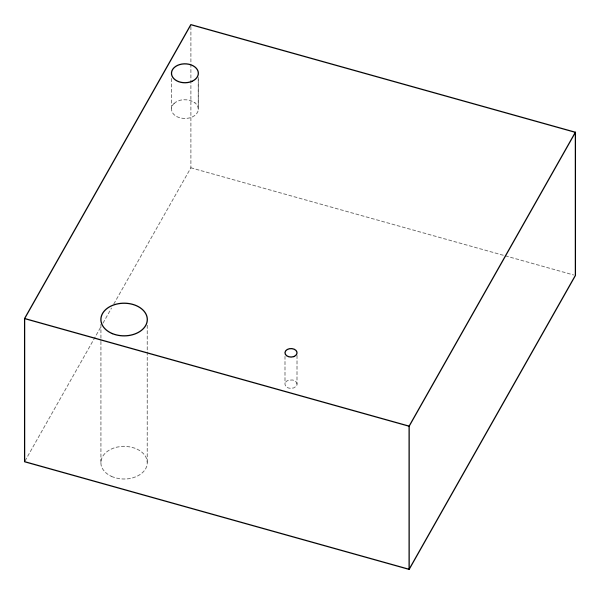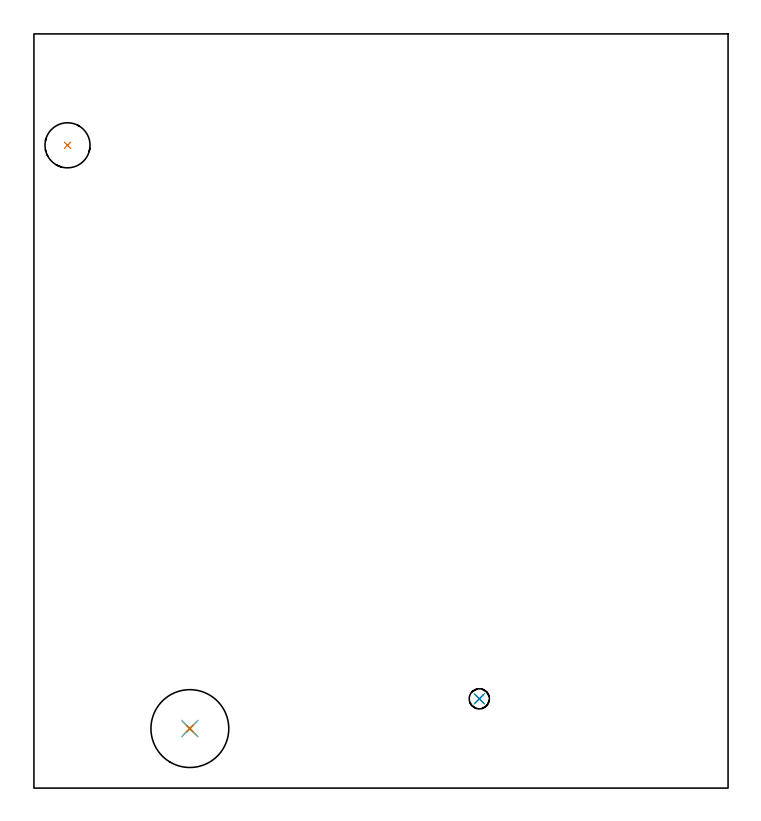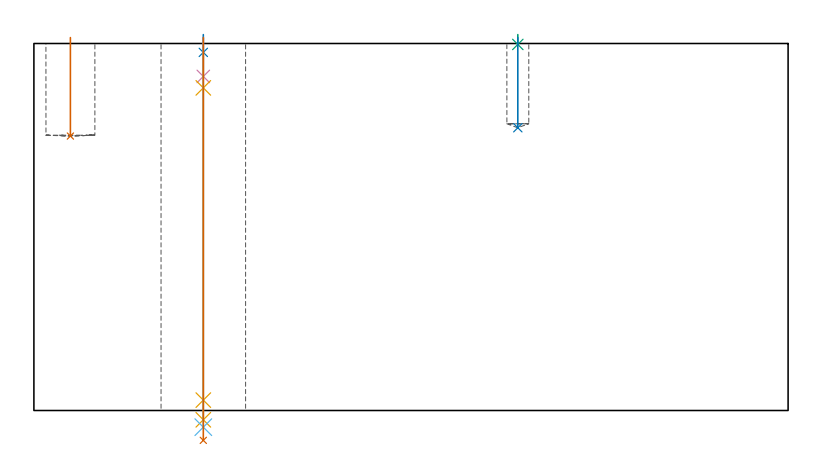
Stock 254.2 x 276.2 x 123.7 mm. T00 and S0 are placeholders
(PLAN: 8 operations, 6 tool changes, 2 min)
(1 INDEXABLE_INSERT_DRILL_BLIND_HOLE_FROM_SOLID | STEP1POCKET | NXT0302_004 | 0.13 min | 6621 mm3)
(2 SPOT_DRILL | STEP1HOLE | NXT0321_9005460120000 | 0.05 min | 183 mm3)
(3 SPOT_DRILL_1 | STEP1POCKET_1 | NXT0321_9005460120000 | 0.03 min | 0 mm3)
(4 DRILL_BLIND_HOLE_INTO_CENTER | STEP1HOLE | NXT0301_045 | 0.05 min | 345 mm3)
(5 GUN_DRILL_THROUGH_HOLE | STEP1HOLE | UGT0307_003 | 0.57 min | 4346 mm3)
(6 SPADE_DRILL_TO_ENLARGE_THROUGH_HOLE | STEP1HOLE | UGT0306_009 | 0.53 min | 28349 mm3)
(7 DRILL_TO_ENLARGE_THROUGH_HOLE | STEP1HOLE | UGT0301_392 | 0.54 min | 45656 mm3)
(8 DRILL_BLIND_HOLE_INTO_CENTER_1 | STEP1POCKET_1 | NXT0301_045 | 0.12 min | 1177 mm3)
(TOOL NXT0302_004 | Index. Insert Drill 16.5mm [880-D1650L20-05] | D16.5 PA176 FL83 Z2)
(TOOL NXT0321_9005460120000 | NC Spot Drill, 142deg, 12mm, Carbide, Uncoated | D12 PA142 FL30 Z2)
(TOOL NXT0301_045 | Carbide Drill 7.4mm [860.1-0740-022A1-MM 2214] | D7.4 PA140 FL41 Z2)
(TOOL UGT0307_003 | Gun Drill 7 mm | D7 PA130 FL24 Z1)
(TOOL UGT0306_009 | Spade Drill 18.5mm | D18.5 PA132 FL10 Z2)
(TOOL UGT0301_392 | Twist Drill 28.5 mm | D28.5 PA118 FL165 Z2)
(OP 1 INDEXABLE_INSERT_DRILL_BLIND_HOLE_FROM_SOLID)
G17 G21 G94 G90
T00 M6
G54
G17 G0 G90 X12.3 Y235.4 S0 M3
G43 Z133.7 H1
G94 G81 G98 Z92.5 F250. R125.7
G80
M5
M2
(OP 2 SPOT_DRILL)
G17 G21 G94 G90
T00 M6
G54
G17 G0 G90 X57.1 Y21.8 S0 M3
G43 Z133.7 H0
G94 G81 G98 Z120.7 F250. R126.7
G80
M5
M2
(OP 3 SPOT_DRILL_1)
G17 G21 G94 G90
T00 M6
G54
G17 G0 G90 X163.1 Y32.7 S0 M3
G43 Z133.7 H0
G94 G81 G98 Z123.381 F250. R126.7
G80
M5
M2
(OP 4 DRILL_BLIND_HOLE_INTO_CENTER)
G17 G21 G94 G90
T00 M6
G54
G17 G0 G90 X57.1 Y21.8 S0 M3
G43 Z133.7 H1
G94 G81 G98 Z112.6 F250. R125.7
G80
M5
M2
(OP 5 GUN_DRILL_THROUGH_HOLE)
G17 G21 G94 G90
T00 M6
G54
G17 G0 G90 X57.1 Y21.8 M8
G43 Z133.7 H0
Z120.714
S716 M3
G94 G1 Z108.742 F125. M26
G4 X.084
Z3.5 F250.
G4 X.084
Z-3.132 F125.
G4 X.084
M5
M9
G0 Z120.714
Z133.7
M2
(OP 6 SPADE_DRILL_TO_ENLARGE_THROUGH_HOLE)
G17 G21 G94 G90
T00 M6
G54
G17 G0 G90 X57.1 Y21.8 S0 M3
G43 Z133.7 H0
G94 G73 G98 Z-5.618 F250. Q18.474 R125.7
G80
M5
M2
(OP 7 DRILL_TO_ENLARGE_THROUGH_HOLE)
G17 G21 G94 G90
T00 M6
G54
G17 G0 G90 X57.1 Y21.8 S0 M3
G43 Z133.7 H0
G94 G73 G98 Z-10.062 F250. Q26.752 R125.7
G80
M5
M2
(OP 8 DRILL_BLIND_HOLE_INTO_CENTER_1)
G17 G21 G94 G90
T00 M6
G54
G17 G0 G90 X163.1 Y32.7 S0 M3
G43 Z133.7 H1
G94 G81 G98 Z95.3 F250. R125.7
G80
M5
M2
